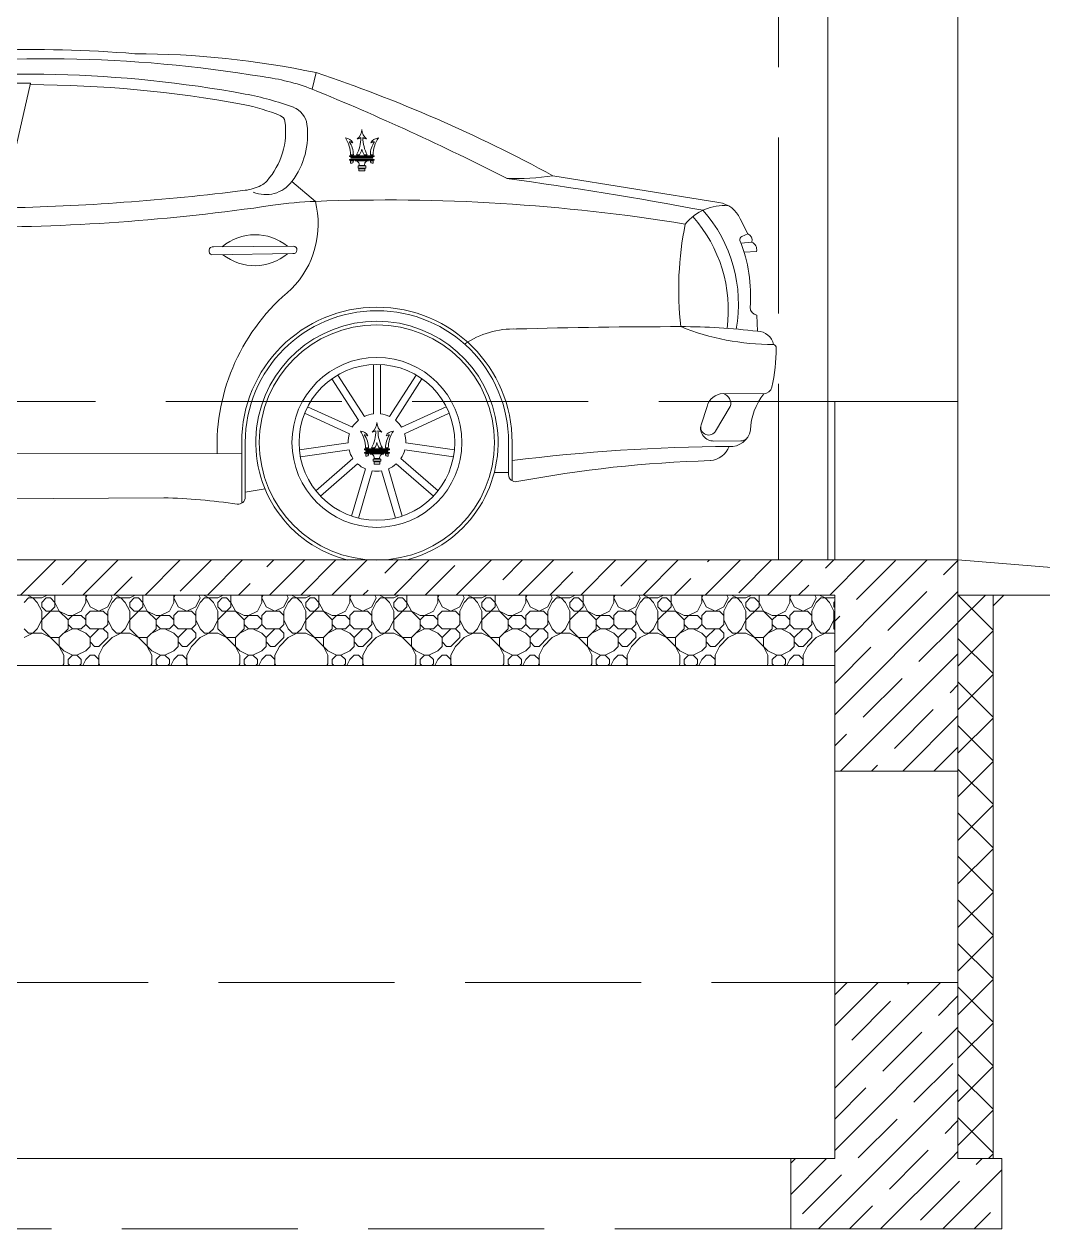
# Model space of a CAD drawing. Header units: millimetres. Extents: x 53645 to 137188, y 78097 to 135533.
# Drawn here: x 79144 to 82038, y 101230 to 104652 of the extents above; entities that cross this region are included whole.
import ezdxf

# ---------------------------------------------------------------- set-up
doc = ezdxf.new("R2010")
doc.units = ezdxf.units.MM
doc.linetypes.add('GOST2.303 4', pattern=[7, 5, -2, 0])
for name, color, linetype, lineweight in [('car', 7, 'Continuous', 0), ('hatch', 7, 'Continuous', 5), ('Wall2', 5, 'Continuous', 5)]:
    doc.layers.add(name, color=color, linetype=linetype, lineweight=lineweight)
doc.layers.add('wall', color=5, linetype='Continuous')

# ---------------------------------------------------------------- blocks, each defined once
blk = doc.blocks.new('logo')
at = {"layer": 'car'}
for p, q in [((-0.642, -0.423), (-0.859, -0.423)), ((-0.507, -0.871), (0, -0.871)), ((-0.507, -0.881), (-0.507, -0.871)), ((-0.181, -0.423), (-0.411, -0.423)), ((0.507, -0.871), (0, -0.871)), ((0.181, -0.423), (0.411, -0.423)), ((0.507, -0.881), (0.507, -0.871)), ((0.642, -0.423), (0.859, -0.423)), ((-0.214, -1.227), (0, -1.227)), ((0.214, -1.227), (0, -1.227))]:
    blk.add_line(p, q, dxfattribs=at)
for points in [[(0, -0.489), (-0.942, -0.489), (-0.942, -0.551), (0, -0.551)], [(0, -0.766), (-0.942, -0.766), (-0.942, -0.828), (0, -0.828)], [(-0.851, -1.044), (-0.851, -0.871), (-0.638, -0.871)], [(0, -0.618), (-0.837, -0.618), (-0.837, -0.68), (0, -0.68)], [(0, -0.489), (0.942, -0.489), (0.942, -0.551), (0, -0.551)], [(0, -0.618), (0.837, -0.618), (0.837, -0.68), (0, -0.68)], [(0, -0.766), (0.942, -0.766), (0.942, -0.828), (0, -0.828)], [(0.851, -1.044), (0.851, -0.871), (0.638, -0.871)], [(0, -1.264), (-0.293, -1.264), (-0.293, -1.421), (0, -1.421)], [(0, -1.472), (-0.221, -1.472), (-0.221, -1.638), (0, -1.638)], [(0, -1.264), (0.293, -1.264), (0.293, -1.421), (0, -1.421)], [(0, -1.472), (0.221, -1.472), (0.221, -1.638), (0, -1.638)]]:
    blk.add_lwpolyline(points, dxfattribs=at)
for centre, radius, start, end in [((-0.993, 1.549), 0.995, 309.44938, 357.09734), ((0.993, 1.549), 0.995, 182.90266, 230.55062), ((-3.177, -0.428), 2.318, 0.11899, 33.77048), ((-1.277, 0.211), 0.65, 25.16975, 87.63485), ((-2.437, -0.436), 1.795, 0.40065, 34.3845), ((-0.961, 0.124), 0.454, 53.17258, 89.38616), ((-2.818, 0.883), 2.739, 331.53138, 0), ((-0.529, 1.689), 0.923, 280.4418, 299.12727), ((2.818, 0.883), 2.739, 180, 208.46862), ((0.529, 1.689), 0.923, 240.87273, 259.5582), ((2.437, -0.436), 1.795, 145.6155, 179.59935), ((1.277, 0.211), 0.65, 92.36515, 154.83025), ((0.961, 0.124), 0.454, 90.61384, 126.82742), ((3.177, -0.428), 2.318, 146.22952, 179.88101), ((-0.801, -0.887), 0.164, 252.19662, 5.87627), ((-0.486, -1.16), 0.28, 346.07407, 94.26121), ((-1.086, 0.215), 1.107, 324.79796, 348.80014), ((1.086, 0.215), 1.107, 191.19986, 215.20204), ((0.486, -1.16), 0.28, 85.73879, 193.92593), ((0.801, -0.887), 0.164, 174.12373, 287.80338)]:
    blk.add_arc(centre, radius, start, end, dxfattribs=at)
blk = doc.blocks.new('maserati')
at = {"layer": 'car'}
for p, q in [((-2.8912, 1.3842), (-2.88, 1.3373)), ((-2.0804, 1.354), (-1.998, 0.9919)), ((-2.0333, 1.354), (-2.0804, 1.354)), ((-3.5636, 1.0912), (-4.0353, 1.0154)), ((-2.8893, 1.0186), (-2.8225, 1.0751)), ((-4.0961, 0.9693), (-4.1173, 0.9268)), ((-4.1173, 0.9268), (-4.1006, 0.9192)), ((-4.0979, 0.9003), (-4.1291, 0.9024)), ((-2.827, 0.8915), (-2.6, 0.8894)), ((-4.1069, 0.8741), (-4.1423, 0.8765)), ((-2.8256, 0.8702), (-2.5955, 0.8667)), ((-4.1434, 0.6957), (-4.1448, 0.6495)), ((-3.074, 0.4154), (-3.074, 0.5551)), ((-3.054, 0.4154), (-3.054, 0.5551)), ((-3.1164, 0.3971), (-3.1919, 0.5146)), ((-3.0996, 0.4079), (-3.1751, 0.5254)), ((-3.0284, 0.4079), (-2.9529, 0.5254)), ((-3.0116, 0.3971), (-2.9361, 0.5146)), ((-4.1628, 0.4721), (-4.047, 0.4726)), ((-4.0675, 0.4357), (-4.0255, 0.3657)), ((-4.0016, 0.4357), (-3.9847, 0.3842)), ((-3.1421, 0.3587), (-3.2693, 0.4168)), ((-3.1338, 0.3769), (-3.2609, 0.435)), ((-2.9942, 0.3769), (-2.8671, 0.435)), ((-2.9859, 0.3587), (-2.8587, 0.4168)), ((-4.0212, 0.3379), (-4.0972, 0.3382)), ((-3.448, 0.334), (-3.448, 0.2249)), ((-3.4381, 0.334), (-3.4381, 0.2422)), ((-3.1459, 0.3324), (-3.2842, 0.3125)), ((-3.1431, 0.3126), (-3.2814, 0.2927)), ((-2.9849, 0.3126), (-2.8466, 0.2927)), ((-2.9821, 0.3324), (-2.8438, 0.3125)), ((-2.69, 0.334), (-2.69, 0.1785)), ((-2.6799, 0.334), (-2.6799, 0.1612)), ((-3.132, 0.2883), (-3.2376, 0.1968)), ((-2.996, 0.2883), (-2.8904, 0.1968)), ((-2.6799, 0.3022), (-0.5544, 0.2991)), ((-3.3973, 0.2488), (-3.4381, 0.2488)), ((-3.1189, 0.2732), (-3.2245, 0.1817)), ((-3.0965, 0.2588), (-3.1359, 0.1247)), ((-3.0773, 0.2532), (-3.1167, 0.1191)), ((-3.0507, 0.2532), (-3.0113, 0.1191)), ((-3.0315, 0.2588), (-2.9921, 0.1247)), ((-3.0091, 0.2732), (-2.9035, 0.1817)), ((-2.7462, 0.2021), (-2.69, 0.1929)), ((-2.4584, 0.1767), (-0.5628, 0.1656))]:
    blk.add_line(p, q, dxfattribs=at)
for radius in [0.3341, 0.2413, 0.2213]:
    blk.add_circle((-3.064, 0.334), radius, dxfattribs=at)
for centre, radius, start, end in [((-2.376, -1.056), 2.494, 90, 101.923), ((-2.0884, -2.0876), 3.5374, 81.3852, 94.6631), ((-2.1233, -2.3375), 3.7611, 82.1774, 99.426), ((-1.5859, -2.5295), 4.1257, 108.4444, 118.6428), ((-2.6589, 0.7577), 0.6204, 97.4464, 110.8841), ((-2.0698, -2.0458), 3.4259, 82.3218, 100.4277), ((-0.1025, -5.4515), 7.3351, 112.25144, 117.00797), ((-2.0698, -2.0458), 3.3959, 90.163, 100.4277), ((-2.5413, 0.5184), 0.8187, 100.4592, 110.406), ((-2.8058, 1.2294), 0.06, 110.406, 172.6416), ((-2.5687, 0.7213), 0.5842, 101.4285, 112.3265), ((-2.6448, 1.2086), 0.2223, 172.6416, 216.9295), ((-2.5933, 1.2171), 0.2115, 172.1493, 221.393), ((-2.783, 1.2432), 0.02, 112.3265, 172.1493), ((-1.8294, -10.5619), 11.7555, 97.84213, 100.59092), ((-3.46, 1.7418), 0.6587, 260.9578, 272.3164), ((-2.7481, 1.1304), 0.0927, 216.6544, 292.6731), ((-2.707, 1.1169), 0.06, 221.393, 242.4502), ((-2.6757, 1.1768), 0.1275, 242.4502, 263.6661), ((-1.8721, 7.5311), 6.5324, 262.80913, 268.87968), ((-4.0239, 0.9372), 0.079, 98.258, 156.0413), ((-3.6889, 0.7271), 0.402, 138.5313, 190.21), ((-4.0507, 0.8636), 0.1432, 39.214, 94.6672), ((-3.0933, -4.2444), 5.267, 87.7798, 99.2477), ((-2.6336, 0.9545), 0.2635, 165.9222, 224.4792), ((-2.9299, -0.0872), 1.1065, 81.6278, 87.894), ((-1.9223, 6.7337), 5.7884, 261.59056, 270.31661), ((-3.6633, 0.7101), 0.3988, 138.321, 187.5224), ((-4.1093, 0.9079), 0.0206, 113.1107, 195.3931), ((-4.8529, 0.7684), 0.9318, 353.4917, 11.4937), ((-4.1194, 0.8812), 0.0234, 114.4871, 191.4243), ((-3.7039, 0.7507), 0.4215, 158.164, 184.5044), ((-4.104, 0.9105), 0.00935, 341.5044, 68.586), ((-2.8262, 0.8809), 0.0107, 93.8756, 273.6337), ((-2.7184, 0.7792), 0.1447, 49.7371, 129.2059), ((-2.7167, 0.9804), 0.1447, 229.7371, 308.5255), ((-2.5985, 0.8779), 0.0116, 284.76, 97.8771), ((-3.1844, 0.3243), 0.5745, 357.7805, 50.8459), ((-4.1456, 0.7171), 0.0215, 275.9144, 1.4821), ((-3.064, 0.334), 0.3841, 0, 180), ((-3.064, 0.334), 0.374, 0, 180), ((-4.1903, 1.3201), 0.7081, 270, 291.8264), ((-3.9271, -1.1234), 1.7862, 90, 97.0016), ((-3.9271, -15.6836), 16.3464, 88.36437, 90), ((-3.4526, 0.41), 0.2462, 55.5112, 91.8276), ((-3.064, 0.334), 0.3441, 283.8479, 256.1521), ((-4.1448, 0.6031), 0.0464, 90, 168.8654), ((-4.1888, 0.603), 0.00915, 99.4535, 183.4448), ((-3.6971, 0.6025), 0.5009, 180, 192.8861), ((-4.1625, 0.4955), 0.0234, 191.7098, 269.1582), ((-4.3067, 0.3606), 0.1821, 2.607, 37.7785), ((-4.0405, 0.4448), 0.0285, 103.1466, 198.7532), ((-4.0485, 0.4244), 0.0482, 13.5031, 88.2907), ((-3.064, 0.334), 0.082, 97.0086, 115.7187), ((-3.064, 0.334), 0.082, 64.2813, 82.9914), ((-4.0061, 0.3773), 0.0225, 203.9128, 17.6553), ((-4.0196, 0.3742), 0.0363, 267.4778, 15.9504), ((-3.064, 0.334), 0.082, 129.7358, 148.446), ((-3.064, 0.334), 0.082, 31.554, 50.2642), ((-4.069, 0.3789), 0.0567, 190.1986, 274.3951), ((-4.0963, 0.3658), 0.0276, 228.8688, 268.1422), ((-3.064, 0.334), 0.082, 162.4631, 181.1733), ((-3.064, 0.334), 0.082, 358.8267, 17.5369), ((-4.0941, -4.9261), 5.2485, 82.9296, 89.6784), ((-4.0043, 0.3472), 0.0653, 202.3936, 264.1093), ((-3.064, 0.334), 0.082, 195.1904, 213.9005), ((-3.064, 0.334), 0.082, 326.0995, 344.8096), ((-4.1158, -3.2387), 3.5225, 79.3, 88.2948), ((-3.458, 0.2422), 0.02, 259.3, 360), ((-3.064, 0.334), 0.082, 227.9177, 246.6278), ((-3.064, 0.334), 0.082, 260.6449, 279.3551), ((-3.064, 0.334), 0.082, 293.3722, 312.0823), ((-2.67, 0.1785), 0.02, 180, 278.3154), ((-2.4111, -1.5923), 1.7696, 91.5299, 98.3154)]:
    blk.add_arc(centre, radius, start, end, dxfattribs=at)
at = {"layer": 'car', "xscale": 0.03749999999999964, "yscale": 0.03749999999999964, "zscale": 0.03749999999999964}
for p in [(-3.0213, 1.1665), (-3.064, 0.334)]:
    blk.add_blockref('logo', p, dxfattribs=at)

msp = doc.modelspace()

# ---------------------------------------------------------------- linework, layer by layer
at = {"layer": 'hatch', "color": 251, "ltscale": 100}
for points in [[(79134.7, 103029.9), (79234.7, 103129.9)], [(79252.7, 103059.6), (79323, 103129.9)], [(79311.4, 103029.9), (79411.4, 103129.9)], [(79488.2, 103029.9), (79588.2, 103129.9)], [(79499.3, 103129.4), (79499.8, 103129.9)], [(79587.6, 103041), (79676.6, 103129.9)], [(79665, 103029.9), (79765, 103129.9)], [(79834.2, 103110.8), (79853.4, 103129.9)], [(79841.8, 103029.9), (79941.8, 103129.9)], [(79930.1, 103029.9), (80030.1, 103129.9)], [(80018.5, 103029.9), (80118.5, 103129.9)], [(80169.2, 103092.3), (80206.9, 103129.9)], [(80195.3, 103029.9), (80295.3, 103129.9)], [(80283.7, 103029.9), (80368.1, 103114.4)], [(80372.1, 103029.9), (80472.1, 103129.9)], [(80504.2, 103073.7), (80560.5, 103129.9)], [(80548.9, 103029.9), (80648.9, 103129.9)], [(80725.6, 103029.9), (80825.6, 103129.9)], [(80839.2, 103055.1), (80914, 103129.9)], [(80902.4, 103029.9), (81002.4, 103129.9)], [(81079.2, 103029.9), (81179.2, 103129.9)], [(81085.8, 103125), (81090.8, 103129.9)], [(81174.2, 103036.6), (81267.6, 103129.9)], [(81256, 103029.9), (81356, 103129.9)], [(81420.8, 103106.4), (81444.4, 103129.9)], [(81432.7, 103029.9), (81532.7, 103129.9)], [(81521.1, 103029.9), (81619.7, 103128.5)], [(81609.5, 103029.9), (81709.5, 103129.9)], [(81755.8, 103087.8), (81796.9, 103128.9)], [(79399.8, 103029.9), (79451.5, 103081.7)], [(80637.3, 103029.9), (80703.1, 103095.8)], [(80990.8, 103029.9), (81038.1, 103077.2)], [(79753.4, 103029.9), (79786.5, 103063.1)], [(80106.9, 103029.9), (80121.5, 103044.5)], [(81344.4, 103029.9), (81373.1, 103058.7)], [(81697.9, 103029.9), (81708.1, 103040.1)], [(81786.3, 103029.9), (81796.9, 103040.5)], [(81446.9, 103029.9), (75496.9, 103029.9)], [(79144.5, 103009.6), (79157, 103022.1)], [(79169.5, 103022.1), (79153.8, 103029.9)], [(79157, 103022.1), (79194.5, 103022.1)], [(79182, 103009.6), (79169.5, 103022.1)], [(79194.5, 102984.6), (79182, 103009.6)], [(79194.5, 103022.1), (79210.1, 103029.9)], [(79194.5, 103009.6), (79207, 103022.1)], [(79194.5, 102997.1), (79194.5, 103009.6)], [(79207, 103022.1), (79219.5, 103022.1)], [(79232, 103009.6), (79219.5, 103022.1)], [(79232, 102997.1), (79232, 103029.9)], [(79244.5, 102984.6), (79232, 103009.6)], [(79307, 102984.6), (79319.5, 103009.6)], [(79319.5, 103009.6), (79319.5, 103029.9)], [(79319.5, 103022.1), (79323.4, 103029.9)], [(79332, 102997.1), (79319.5, 103022.1)], [(79382, 102997.1), (79394.5, 103022.1)], [(79382, 102984.6), (79394.5, 103009.6)], [(79394.5, 103022.1), (79390.6, 103029.9)], [(79394.5, 103009.6), (79407, 103022.1)], [(79419.5, 103022.1), (79403.8, 103029.9)], [(79407, 103022.1), (79444.5, 103022.1)], [(79432, 103009.6), (79419.5, 103022.1)], [(79444.5, 102984.6), (79432, 103009.6)], [(79444.5, 103022.1), (79460.1, 103029.9)], [(79444.5, 103009.6), (79457, 103022.1)], [(79444.5, 102997.1), (79444.5, 103009.6)], [(79457, 103022.1), (79469.5, 103022.1)], [(79482, 103009.6), (79469.5, 103022.1)], [(79482, 102997.1), (79482, 103029.9)], [(79494.5, 102984.6), (79482, 103009.6)], [(79557, 102984.6), (79569.5, 103009.6)], [(79569.5, 103009.6), (79569.5, 103029.9)], [(79569.5, 103022.1), (79573.4, 103029.9)], [(79582, 102997.1), (79569.5, 103022.1)], [(79632, 102997.1), (79644.5, 103022.1)], [(79632, 102984.6), (79644.5, 103009.6)], [(79644.5, 103022.1), (79640.6, 103029.9)], [(79644.5, 103009.6), (79657, 103022.1)], [(79669.5, 103022.1), (79653.8, 103029.9)], [(79657, 103022.1), (79694.5, 103022.1)], [(79682, 103009.6), (79669.5, 103022.1)], [(79694.5, 102984.6), (79682, 103009.6)], [(79694.5, 103022.1), (79710.1, 103029.9)], [(79694.5, 103009.6), (79707, 103022.1)], [(79694.5, 102997.1), (79694.5, 103009.6)], [(79707, 103022.1), (79719.5, 103022.1)], [(79732, 103009.6), (79719.5, 103022.1)], [(79732, 102997.1), (79732, 103029.9)], [(79744.5, 102984.6), (79732, 103009.6)], [(79807, 102984.6), (79819.5, 103009.6)], [(79819.5, 103009.6), (79819.5, 103029.9)], [(79819.5, 103022.1), (79823.4, 103029.9)], [(79832, 102997.1), (79819.5, 103022.1)], [(79882, 102997.1), (79894.5, 103022.1)], [(79882, 102984.6), (79894.5, 103009.6)], [(79894.5, 103022.1), (79890.6, 103029.9)], [(79894.5, 103009.6), (79907, 103022.1)], [(79919.5, 103022.1), (79903.8, 103029.9)], [(79907, 103022.1), (79944.5, 103022.1)], [(79932, 103009.6), (79919.5, 103022.1)], [(79944.5, 102984.6), (79932, 103009.6)], [(79944.5, 103022.1), (79960.1, 103029.9)], [(79944.5, 103009.6), (79957, 103022.1)], [(79944.5, 102997.1), (79944.5, 103009.6)], [(79957, 103022.1), (79969.5, 103022.1)], [(79982, 103009.6), (79969.5, 103022.1)], [(79982, 102997.1), (79982, 103029.9)], [(79994.5, 102984.6), (79982, 103009.6)], [(80057, 102984.6), (80069.5, 103009.6)], [(80069.5, 103009.6), (80069.5, 103029.9)], [(80069.5, 103022.1), (80073.4, 103029.9)], [(80082, 102997.1), (80069.5, 103022.1)], [(80132, 102997.1), (80144.5, 103022.1)], [(80132, 102984.6), (80144.5, 103009.6)], [(80144.5, 103022.1), (80140.6, 103029.9)], [(80144.5, 103009.6), (80157, 103022.1)], [(80169.5, 103022.1), (80153.8, 103029.9)], [(80157, 103022.1), (80194.5, 103022.1)], [(80182, 103009.6), (80169.5, 103022.1)], [(80194.5, 102984.6), (80182, 103009.6)], [(80194.5, 103022.1), (80210.1, 103029.9)], [(80194.5, 103009.6), (80207, 103022.1)], [(80194.5, 102997.1), (80194.5, 103009.6)], [(80207, 103022.1), (80219.5, 103022.1)], [(80232, 103009.6), (80219.5, 103022.1)], [(80232, 102997.1), (80232, 103029.9)], [(80244.5, 102984.6), (80232, 103009.6)], [(80307, 102984.6), (80319.5, 103009.6)], [(80319.5, 103009.6), (80319.5, 103029.9)], [(80319.5, 103022.1), (80323.4, 103029.9)], [(80332, 102997.1), (80319.5, 103022.1)], [(80382, 102997.1), (80394.5, 103022.1)], [(80382, 102984.6), (80394.5, 103009.6)], [(80394.5, 103022.1), (80390.6, 103029.9)], [(80394.5, 103009.6), (80407, 103022.1)], [(80419.5, 103022.1), (80403.8, 103029.9)], [(80407, 103022.1), (80444.5, 103022.1)], [(80432, 103009.6), (80419.5, 103022.1)], [(80444.5, 102984.6), (80432, 103009.6)], [(80444.5, 103022.1), (80460.1, 103029.9)], [(80444.5, 103009.6), (80457, 103022.1)], [(80444.5, 102997.1), (80444.5, 103009.6)], [(80457, 103022.1), (80469.5, 103022.1)], [(80482, 103009.6), (80469.5, 103022.1)], [(80482, 102997.1), (80482, 103029.9)], [(80494.5, 102984.6), (80482, 103009.6)], [(80557, 102984.6), (80569.5, 103009.6)], [(80569.5, 103009.6), (80569.5, 103029.9)], [(80569.5, 103022.1), (80573.4, 103029.9)], [(80582, 102997.1), (80569.5, 103022.1)], [(80632, 102997.1), (80644.5, 103022.1)], [(80632, 102984.6), (80644.5, 103009.6)], [(80644.5, 103022.1), (80640.6, 103029.9)], [(80644.5, 103009.6), (80657, 103022.1)], [(80669.5, 103022.1), (80653.8, 103029.9)], [(80657, 103022.1), (80694.5, 103022.1)], [(80682, 103009.6), (80669.5, 103022.1)], [(80694.5, 102984.6), (80682, 103009.6)], [(80694.5, 103022.1), (80710.1, 103029.9)], [(80694.5, 103009.6), (80707, 103022.1)], [(80694.5, 102997.1), (80694.5, 103009.6)], [(80707, 103022.1), (80719.5, 103022.1)], [(80732, 103009.6), (80719.5, 103022.1)], [(80732, 102997.1), (80732, 103029.9)], [(80744.5, 102984.6), (80732, 103009.6)], [(80807, 102984.6), (80819.5, 103009.6)], [(80819.5, 103009.6), (80819.5, 103029.9)], [(80819.5, 103022.1), (80823.4, 103029.9)], [(80832, 102997.1), (80819.5, 103022.1)], [(80882, 102997.1), (80894.5, 103022.1)], [(80882, 102984.6), (80894.5, 103009.6)], [(80894.5, 103022.1), (80890.6, 103029.9)], [(80894.5, 103009.6), (80907, 103022.1)], [(80919.5, 103022.1), (80903.8, 103029.9)], [(80907, 103022.1), (80944.5, 103022.1)], [(80932, 103009.6), (80919.5, 103022.1)], [(80944.5, 102984.6), (80932, 103009.6)], [(80944.5, 103022.1), (80960.1, 103029.9)], [(80944.5, 103009.6), (80957, 103022.1)], [(80944.5, 102997.1), (80944.5, 103009.6)], [(80957, 103022.1), (80969.5, 103022.1)], [(80982, 103009.6), (80969.5, 103022.1)], [(80982, 102997.1), (80982, 103029.9)], [(80994.5, 102984.6), (80982, 103009.6)], [(81057, 102984.6), (81069.5, 103009.6)], [(81069.5, 103009.6), (81069.5, 103029.9)], [(81069.5, 103022.1), (81073.4, 103029.9)], [(81082, 102997.1), (81069.5, 103022.1)], [(81132, 102997.1), (81144.5, 103022.1)], [(81132, 102984.6), (81144.5, 103009.6)], [(81144.5, 103022.1), (81140.6, 103029.9)], [(81144.5, 103009.6), (81157, 103022.1)], [(81169.5, 103022.1), (81153.8, 103029.9)], [(81157, 103022.1), (81194.5, 103022.1)], [(81182, 103009.6), (81169.5, 103022.1)], [(81194.5, 102984.6), (81182, 103009.6)], [(81194.5, 103022.1), (81210.1, 103029.9)], [(81194.5, 103009.6), (81207, 103022.1)], [(81194.5, 102997.1), (81194.5, 103009.6)], [(81207, 103022.1), (81219.5, 103022.1)], [(81232, 103009.6), (81219.5, 103022.1)], [(81232, 102997.1), (81232, 103029.9)], [(81244.5, 102984.6), (81232, 103009.6)], [(81307, 102984.6), (81319.5, 103009.6)], [(81319.5, 103009.6), (81319.5, 103029.9)], [(81319.5, 103022.1), (81323.4, 103029.9)], [(81332, 102997.1), (81319.5, 103022.1)], [(81382, 102997.1), (81394.5, 103022.1)], [(81382, 102984.6), (81394.5, 103009.6)], [(81394.5, 103022.1), (81390.6, 103029.9)], [(81394.5, 103009.6), (81407, 103022.1)], [(81419.5, 103022.1), (81403.8, 103029.9)], [(81407, 103022.1), (81444.5, 103022.1)], [(81432, 103009.6), (81419.5, 103022.1)], [(81444.5, 102984.6), (81432, 103009.6)], [(81444.5, 103022.1), (81446.9, 103023.3)], [(81444.5, 103009.6), (81446.9, 103012)], [(81444.5, 102997.1), (81444.5, 103009.6)], [(81446.9, 102867.3), (81609.5, 103029.9)], [(81446.9, 102690.5), (81786.3, 103029.9)], [(81446.9, 102829.9), (81446.9, 103029.9)], [(81509.2, 103018), (81521.1, 103029.9)], [(81597.6, 102929.6), (81697.9, 103029.9)], [(81796.9, 102952.1), (81874.7, 103029.9)], [(81796.9, 102529.9), (81796.9, 103029.9)], [(81796.9, 103029.9), (81796.9, 102529.9)], [(81896.9, 102930.9), (81797.8, 103029.9)], [(79194.5, 102959.6), (79232, 102997.1)], [(79207, 102984.6), (79194.5, 102997.1)], [(79194.5, 102934.6), (79194.5, 102984.6)], [(79207, 102984.6), (79244.5, 102984.6)], [(79269.5, 102959.6), (79244.5, 102984.6)], [(79269.5, 102972.1), (79244.5, 102984.6)], [(79269.5, 102972.1), (79307, 102972.1)], [(79269.5, 102959.6), (79282, 102972.1)], [(79282, 102972.1), (79307, 102984.6)], [(79319.5, 102959.6), (79307, 102972.1)], [(79319.5, 102972.1), (79332, 102984.6)], [(79319.5, 102947.1), (79319.5, 102972.1)], [(79357, 102984.6), (79332, 102997.1)], [(79332, 102984.6), (79369.5, 102984.6)], [(79357, 102984.6), (79382, 102997.1)], [(79382, 102972.1), (79369.5, 102984.6)], [(79382, 102947.1), (79382, 102984.6)], [(79444.5, 102959.6), (79482, 102997.1)], [(79457, 102984.6), (79444.5, 102997.1)], [(79444.5, 102934.6), (79444.5, 102984.6)], [(79457, 102984.6), (79494.5, 102984.6)], [(79519.5, 102959.6), (79494.5, 102984.6)], [(79519.5, 102972.1), (79494.5, 102984.6)], [(79519.5, 102972.1), (79557, 102972.1)], [(79519.5, 102959.6), (79532, 102972.1)], [(79532, 102972.1), (79557, 102984.6)], [(79569.5, 102959.6), (79557, 102972.1)], [(79569.5, 102972.1), (79582, 102984.6)], [(79569.5, 102947.1), (79569.5, 102972.1)], [(79607, 102984.6), (79582, 102997.1)], [(79582, 102984.6), (79619.5, 102984.6)], [(79607, 102984.6), (79632, 102997.1)], [(79632, 102972.1), (79619.5, 102984.6)], [(79632, 102947.1), (79632, 102984.6)], [(79694.5, 102959.6), (79732, 102997.1)], [(79707, 102984.6), (79694.5, 102997.1)], [(79694.5, 102934.6), (79694.5, 102984.6)], [(79707, 102984.6), (79744.5, 102984.6)], [(79769.5, 102959.6), (79744.5, 102984.6)], [(79769.5, 102972.1), (79744.5, 102984.6)], [(79769.5, 102972.1), (79807, 102972.1)], [(79769.5, 102959.6), (79782, 102972.1)], [(79782, 102972.1), (79807, 102984.6)], [(79819.5, 102959.6), (79807, 102972.1)], [(79819.5, 102972.1), (79832, 102984.6)], [(79819.5, 102947.1), (79819.5, 102972.1)], [(79857, 102984.6), (79832, 102997.1)], [(79832, 102984.6), (79869.5, 102984.6)], [(79857, 102984.6), (79882, 102997.1)], [(79882, 102972.1), (79869.5, 102984.6)], [(79882, 102947.1), (79882, 102984.6)], [(79944.5, 102959.6), (79982, 102997.1)], [(79957, 102984.6), (79944.5, 102997.1)], [(79944.5, 102934.6), (79944.5, 102984.6)], [(79957, 102984.6), (79994.5, 102984.6)], [(80019.5, 102959.6), (79994.5, 102984.6)], [(80019.5, 102972.1), (79994.5, 102984.6)], [(80019.5, 102972.1), (80057, 102972.1)], [(80019.5, 102959.6), (80032, 102972.1)], [(80032, 102972.1), (80057, 102984.6)], [(80069.5, 102959.6), (80057, 102972.1)], [(80069.5, 102972.1), (80082, 102984.6)], [(80069.5, 102947.1), (80069.5, 102972.1)], [(80107, 102984.6), (80082, 102997.1)], [(80082, 102984.6), (80119.5, 102984.6)], [(80107, 102984.6), (80132, 102997.1)], [(80132, 102972.1), (80119.5, 102984.6)], [(80132, 102947.1), (80132, 102984.6)], [(80194.5, 102959.6), (80232, 102997.1)], [(80207, 102984.6), (80194.5, 102997.1)], [(80194.5, 102934.6), (80194.5, 102984.6)], [(80207, 102984.6), (80244.5, 102984.6)], [(80269.5, 102959.6), (80244.5, 102984.6)], [(80269.5, 102972.1), (80244.5, 102984.6)], [(80269.5, 102972.1), (80307, 102972.1)], [(80269.5, 102959.6), (80282, 102972.1)], [(80282, 102972.1), (80307, 102984.6)], [(80319.5, 102959.6), (80307, 102972.1)], [(80319.5, 102972.1), (80332, 102984.6)], [(80319.5, 102947.1), (80319.5, 102972.1)], [(80357, 102984.6), (80332, 102997.1)], [(80332, 102984.6), (80369.5, 102984.6)], [(80357, 102984.6), (80382, 102997.1)], [(80382, 102972.1), (80369.5, 102984.6)], [(80382, 102947.1), (80382, 102984.6)], [(80444.5, 102959.6), (80482, 102997.1)], [(80457, 102984.6), (80444.5, 102997.1)], [(80444.5, 102934.6), (80444.5, 102984.6)], [(80457, 102984.6), (80494.5, 102984.6)], [(80519.5, 102959.6), (80494.5, 102984.6)], [(80519.5, 102972.1), (80494.5, 102984.6)], [(80519.5, 102972.1), (80557, 102972.1)], [(80519.5, 102959.6), (80532, 102972.1)], [(80532, 102972.1), (80557, 102984.6)], [(80569.5, 102959.6), (80557, 102972.1)], [(80569.5, 102972.1), (80582, 102984.6)], [(80569.5, 102947.1), (80569.5, 102972.1)], [(80607, 102984.6), (80582, 102997.1)], [(80582, 102984.6), (80619.5, 102984.6)], [(80607, 102984.6), (80632, 102997.1)], [(80632, 102972.1), (80619.5, 102984.6)], [(80632, 102947.1), (80632, 102984.6)], [(80694.5, 102959.6), (80732, 102997.1)], [(80707, 102984.6), (80694.5, 102997.1)], [(80694.5, 102934.6), (80694.5, 102984.6)], [(80707, 102984.6), (80744.5, 102984.6)], [(80769.5, 102959.6), (80744.5, 102984.6)], [(80769.5, 102972.1), (80744.5, 102984.6)], [(80769.5, 102972.1), (80807, 102972.1)], [(80769.5, 102959.6), (80782, 102972.1)], [(80782, 102972.1), (80807, 102984.6)], [(80819.5, 102959.6), (80807, 102972.1)], [(80819.5, 102972.1), (80832, 102984.6)], [(80819.5, 102947.1), (80819.5, 102972.1)], [(80857, 102984.6), (80832, 102997.1)], [(80832, 102984.6), (80869.5, 102984.6)], [(80857, 102984.6), (80882, 102997.1)], [(80882, 102972.1), (80869.5, 102984.6)], [(80882, 102947.1), (80882, 102984.6)], [(80944.5, 102959.6), (80982, 102997.1)], [(80957, 102984.6), (80944.5, 102997.1)], [(80944.5, 102934.6), (80944.5, 102984.6)], [(80957, 102984.6), (80994.5, 102984.6)], [(81019.5, 102959.6), (80994.5, 102984.6)], [(81019.5, 102972.1), (80994.5, 102984.6)], [(81019.5, 102972.1), (81057, 102972.1)], [(81019.5, 102959.6), (81032, 102972.1)], [(81032, 102972.1), (81057, 102984.6)], [(81069.5, 102959.6), (81057, 102972.1)], [(81069.5, 102972.1), (81082, 102984.6)], [(81069.5, 102947.1), (81069.5, 102972.1)], [(81107, 102984.6), (81082, 102997.1)], [(81082, 102984.6), (81119.5, 102984.6)], [(81107, 102984.6), (81132, 102997.1)], [(81132, 102972.1), (81119.5, 102984.6)], [(81132, 102947.1), (81132, 102984.6)], [(81194.5, 102959.6), (81232, 102997.1)], [(81207, 102984.6), (81194.5, 102997.1)], [(81194.5, 102934.6), (81194.5, 102984.6)], [(81207, 102984.6), (81244.5, 102984.6)], [(81269.5, 102959.6), (81244.5, 102984.6)], [(81269.5, 102972.1), (81244.5, 102984.6)], [(81269.5, 102972.1), (81307, 102972.1)], [(81269.5, 102959.6), (81282, 102972.1)], [(81282, 102972.1), (81307, 102984.6)], [(81319.5, 102959.6), (81307, 102972.1)], [(81319.5, 102972.1), (81332, 102984.6)], [(81319.5, 102947.1), (81319.5, 102972.1)], [(81357, 102984.6), (81332, 102997.1)], [(81332, 102984.6), (81369.5, 102984.6)], [(81357, 102984.6), (81382, 102997.1)], [(81382, 102972.1), (81369.5, 102984.6)], [(81382, 102947.1), (81382, 102984.6)], [(81446.9, 102994.7), (81444.5, 102997.1)], [(81444.5, 102934.6), (81444.5, 102984.6)], [(81446.9, 102955.7), (81461.5, 102970.3)], [(79182, 102934.6), (79194.5, 102959.6)], [(79269.5, 102934.6), (79269.5, 102959.6)], [(79282, 102934.6), (79269.5, 102947.1)], [(79307, 102934.6), (79319.5, 102947.1)], [(79332, 102934.6), (79319.5, 102947.1)], [(79369.5, 102934.6), (79382, 102947.1)], [(79394.5, 102934.6), (79382, 102959.6)], [(79432, 102934.6), (79444.5, 102959.6)], [(79519.5, 102934.6), (79519.5, 102959.6)], [(79532, 102934.6), (79519.5, 102947.1)], [(79557, 102934.6), (79569.5, 102947.1)], [(79582, 102934.6), (79569.5, 102947.1)], [(79619.5, 102934.6), (79632, 102947.1)], [(79644.5, 102934.6), (79632, 102959.6)], [(79682, 102934.6), (79694.5, 102959.6)], [(79769.5, 102934.6), (79769.5, 102959.6)], [(79782, 102934.6), (79769.5, 102947.1)], [(79807, 102934.6), (79819.5, 102947.1)], [(79832, 102934.6), (79819.5, 102947.1)], [(79869.5, 102934.6), (79882, 102947.1)], [(79894.5, 102934.6), (79882, 102959.6)], [(79932, 102934.6), (79944.5, 102959.6)], [(80019.5, 102934.6), (80019.5, 102959.6)], [(80032, 102934.6), (80019.5, 102947.1)], [(80057, 102934.6), (80069.5, 102947.1)], [(80082, 102934.6), (80069.5, 102947.1)], [(80119.5, 102934.6), (80132, 102947.1)], [(80144.5, 102934.6), (80132, 102959.6)], [(80182, 102934.6), (80194.5, 102959.6)], [(80269.5, 102934.6), (80269.5, 102959.6)], [(80282, 102934.6), (80269.5, 102947.1)], [(80307, 102934.6), (80319.5, 102947.1)], [(80332, 102934.6), (80319.5, 102947.1)], [(80369.5, 102934.6), (80382, 102947.1)], [(80394.5, 102934.6), (80382, 102959.6)], [(80432, 102934.6), (80444.5, 102959.6)], [(80519.5, 102934.6), (80519.5, 102959.6)], [(80532, 102934.6), (80519.5, 102947.1)], [(80557, 102934.6), (80569.5, 102947.1)], [(80582, 102934.6), (80569.5, 102947.1)], [(80619.5, 102934.6), (80632, 102947.1)], [(80644.5, 102934.6), (80632, 102959.6)], [(80682, 102934.6), (80694.5, 102959.6)], [(80769.5, 102934.6), (80769.5, 102959.6)], [(80782, 102934.6), (80769.5, 102947.1)], [(80807, 102934.6), (80819.5, 102947.1)], [(80832, 102934.6), (80819.5, 102947.1)], [(80869.5, 102934.6), (80882, 102947.1)], [(80894.5, 102934.6), (80882, 102959.6)], [(80932, 102934.6), (80944.5, 102959.6)], [(81019.5, 102934.6), (81019.5, 102959.6)], [(81032, 102934.6), (81019.5, 102947.1)], [(81057, 102934.6), (81069.5, 102947.1)], [(81082, 102934.6), (81069.5, 102947.1)], [(81119.5, 102934.6), (81132, 102947.1)], [(81144.5, 102934.6), (81132, 102959.6)], [(81182, 102934.6), (81194.5, 102959.6)], [(81269.5, 102934.6), (81269.5, 102959.6)], [(81282, 102934.6), (81269.5, 102947.1)], [(81307, 102934.6), (81319.5, 102947.1)], [(81332, 102934.6), (81319.5, 102947.1)], [(81369.5, 102934.6), (81382, 102947.1)], [(81394.5, 102934.6), (81382, 102959.6)], [(81432, 102934.6), (81444.5, 102959.6)], [(81444.5, 102959.6), (81446.9, 102962)], [(81686, 102841.2), (81796.5, 102951.7)], [(79157, 102922.1), (79144.5, 102934.6)], [(79144.5, 102909.6), (79169.5, 102922.1)], [(79157, 102922.1), (79194.5, 102922.1)], [(79169.5, 102922.1), (79182, 102934.6)], [(79257, 102872.1), (79194.5, 102934.6)], [(79219.5, 102909.6), (79194.5, 102922.1)], [(79219.5, 102909.6), (79244.5, 102909.6)], [(79244.5, 102909.6), (79269.5, 102934.6)], [(79244.5, 102884.6), (79244.5, 102909.6)], [(79257, 102922.1), (79282, 102934.6)], [(79282, 102934.6), (79307, 102934.6)], [(79319.5, 102922.1), (79294.5, 102934.6)], [(79332, 102909.6), (79319.5, 102922.1)], [(79332, 102934.6), (79369.5, 102934.6)], [(79332, 102909.6), (79357, 102934.6)], [(79332, 102884.6), (79332, 102909.6)], [(79357, 102884.6), (79382, 102909.6)], [(79382, 102922.1), (79369.5, 102934.6)], [(79369.5, 102884.6), (79394.5, 102909.6)], [(79382, 102909.6), (79382, 102922.1)], [(79407, 102922.1), (79394.5, 102934.6)], [(79394.5, 102909.6), (79419.5, 102922.1)], [(79407, 102922.1), (79444.5, 102922.1)], [(79419.5, 102922.1), (79432, 102934.6)], [(79507, 102872.1), (79444.5, 102934.6)], [(79469.5, 102909.6), (79444.5, 102922.1)], [(79469.5, 102909.6), (79494.5, 102909.6)], [(79494.5, 102909.6), (79519.5, 102934.6)], [(79494.5, 102884.6), (79494.5, 102909.6)], [(79507, 102922.1), (79532, 102934.6)], [(79532, 102934.6), (79557, 102934.6)], [(79569.5, 102922.1), (79544.5, 102934.6)], [(79582, 102909.6), (79569.5, 102922.1)], [(79582, 102934.6), (79619.5, 102934.6)], [(79582, 102909.6), (79607, 102934.6)], [(79582, 102884.6), (79582, 102909.6)], [(79607, 102884.6), (79632, 102909.6)], [(79632, 102922.1), (79619.5, 102934.6)], [(79619.5, 102884.6), (79644.5, 102909.6)], [(79632, 102909.6), (79632, 102922.1)], [(79657, 102922.1), (79644.5, 102934.6)], [(79644.5, 102909.6), (79669.5, 102922.1)], [(79657, 102922.1), (79694.5, 102922.1)], [(79669.5, 102922.1), (79682, 102934.6)], [(79757, 102872.1), (79694.5, 102934.6)], [(79719.5, 102909.6), (79694.5, 102922.1)], [(79719.5, 102909.6), (79744.5, 102909.6)], [(79744.5, 102909.6), (79769.5, 102934.6)], [(79744.5, 102884.6), (79744.5, 102909.6)], [(79757, 102922.1), (79782, 102934.6)], [(79782, 102934.6), (79807, 102934.6)], [(79819.5, 102922.1), (79794.5, 102934.6)], [(79832, 102909.6), (79819.5, 102922.1)], [(79832, 102934.6), (79869.5, 102934.6)], [(79832, 102909.6), (79857, 102934.6)], [(79832, 102884.6), (79832, 102909.6)], [(79857, 102884.6), (79882, 102909.6)], [(79882, 102922.1), (79869.5, 102934.6)], [(79869.5, 102884.6), (79894.5, 102909.6)], [(79882, 102909.6), (79882, 102922.1)], [(79907, 102922.1), (79894.5, 102934.6)], [(79894.5, 102909.6), (79919.5, 102922.1)], [(79907, 102922.1), (79944.5, 102922.1)], [(79919.5, 102922.1), (79932, 102934.6)], [(80007, 102872.1), (79944.5, 102934.6)], [(79969.5, 102909.6), (79944.5, 102922.1)], [(79969.5, 102909.6), (79994.5, 102909.6)], [(79994.5, 102909.6), (80019.5, 102934.6)], [(79994.5, 102884.6), (79994.5, 102909.6)], [(80007, 102922.1), (80032, 102934.6)], [(80032, 102934.6), (80057, 102934.6)], [(80069.5, 102922.1), (80044.5, 102934.6)], [(80082, 102909.6), (80069.5, 102922.1)], [(80082, 102934.6), (80119.5, 102934.6)], [(80082, 102909.6), (80107, 102934.6)], [(80082, 102884.6), (80082, 102909.6)], [(80107, 102884.6), (80132, 102909.6)], [(80132, 102922.1), (80119.5, 102934.6)], [(80119.5, 102884.6), (80144.5, 102909.6)], [(80132, 102909.6), (80132, 102922.1)], [(80157, 102922.1), (80144.5, 102934.6)], [(80144.5, 102909.6), (80169.5, 102922.1)], [(80157, 102922.1), (80194.5, 102922.1)], [(80169.5, 102922.1), (80182, 102934.6)], [(80257, 102872.1), (80194.5, 102934.6)], [(80219.5, 102909.6), (80194.5, 102922.1)], [(80219.5, 102909.6), (80244.5, 102909.6)], [(80244.5, 102909.6), (80269.5, 102934.6)], [(80244.5, 102884.6), (80244.5, 102909.6)], [(80257, 102922.1), (80282, 102934.6)], [(80282, 102934.6), (80307, 102934.6)], [(80319.5, 102922.1), (80294.5, 102934.6)], [(80332, 102909.6), (80319.5, 102922.1)], [(80332, 102934.6), (80369.5, 102934.6)], [(80332, 102909.6), (80357, 102934.6)], [(80332, 102884.6), (80332, 102909.6)], [(80357, 102884.6), (80382, 102909.6)], [(80382, 102922.1), (80369.5, 102934.6)], [(80369.5, 102884.6), (80394.5, 102909.6)], [(80382, 102909.6), (80382, 102922.1)], [(80407, 102922.1), (80394.5, 102934.6)], [(80394.5, 102909.6), (80419.5, 102922.1)], [(80407, 102922.1), (80444.5, 102922.1)], [(80419.5, 102922.1), (80432, 102934.6)], [(80507, 102872.1), (80444.5, 102934.6)], [(80469.5, 102909.6), (80444.5, 102922.1)], [(80469.5, 102909.6), (80494.5, 102909.6)], [(80494.5, 102909.6), (80519.5, 102934.6)], [(80494.5, 102884.6), (80494.5, 102909.6)], [(80507, 102922.1), (80532, 102934.6)], [(80532, 102934.6), (80557, 102934.6)], [(80569.5, 102922.1), (80544.5, 102934.6)], [(80582, 102909.6), (80569.5, 102922.1)], [(80582, 102934.6), (80619.5, 102934.6)], [(80582, 102909.6), (80607, 102934.6)], [(80582, 102884.6), (80582, 102909.6)], [(80607, 102884.6), (80632, 102909.6)], [(80632, 102922.1), (80619.5, 102934.6)], [(80619.5, 102884.6), (80644.5, 102909.6)], [(80632, 102909.6), (80632, 102922.1)], [(80657, 102922.1), (80644.5, 102934.6)], [(80644.5, 102909.6), (80669.5, 102922.1)], [(80657, 102922.1), (80694.5, 102922.1)], [(80669.5, 102922.1), (80682, 102934.6)], [(80757, 102872.1), (80694.5, 102934.6)], [(80719.5, 102909.6), (80694.5, 102922.1)], [(80719.5, 102909.6), (80744.5, 102909.6)], [(80744.5, 102909.6), (80769.5, 102934.6)], [(80744.5, 102884.6), (80744.5, 102909.6)], [(80757, 102922.1), (80782, 102934.6)], [(80782, 102934.6), (80807, 102934.6)], [(80819.5, 102922.1), (80794.5, 102934.6)], [(80832, 102909.6), (80819.5, 102922.1)], [(80832, 102934.6), (80869.5, 102934.6)], [(80832, 102909.6), (80857, 102934.6)], [(80832, 102884.6), (80832, 102909.6)], [(80857, 102884.6), (80882, 102909.6)], [(80882, 102922.1), (80869.5, 102934.6)], [(80869.5, 102884.6), (80894.5, 102909.6)], [(80882, 102909.6), (80882, 102922.1)], [(80907, 102922.1), (80894.5, 102934.6)], [(80894.5, 102909.6), (80919.5, 102922.1)], [(80907, 102922.1), (80944.5, 102922.1)], [(80919.5, 102922.1), (80932, 102934.6)], [(81007, 102872.1), (80944.5, 102934.6)], [(80969.5, 102909.6), (80944.5, 102922.1)], [(80969.5, 102909.6), (80994.5, 102909.6)], [(80994.5, 102909.6), (81019.5, 102934.6)], [(80994.5, 102884.6), (80994.5, 102909.6)], [(81007, 102922.1), (81032, 102934.6)], [(81032, 102934.6), (81057, 102934.6)], [(81069.5, 102922.1), (81044.5, 102934.6)], [(81082, 102909.6), (81069.5, 102922.1)], [(81082, 102934.6), (81119.5, 102934.6)], [(81082, 102909.6), (81107, 102934.6)], [(81082, 102884.6), (81082, 102909.6)], [(81107, 102884.6), (81132, 102909.6)], [(81132, 102922.1), (81119.5, 102934.6)], [(81119.5, 102884.6), (81144.5, 102909.6)], [(81132, 102909.6), (81132, 102922.1)], [(81157, 102922.1), (81144.5, 102934.6)], [(81144.5, 102909.6), (81169.5, 102922.1)], [(81157, 102922.1), (81194.5, 102922.1)], [(81169.5, 102922.1), (81182, 102934.6)], [(81257, 102872.1), (81194.5, 102934.6)], [(81219.5, 102909.6), (81194.5, 102922.1)], [(81219.5, 102909.6), (81244.5, 102909.6)], [(81244.5, 102909.6), (81269.5, 102934.6)], [(81244.5, 102884.6), (81244.5, 102909.6)], [(81257, 102922.1), (81282, 102934.6)], [(81282, 102934.6), (81307, 102934.6)], [(81319.5, 102922.1), (81294.5, 102934.6)], [(81332, 102909.6), (81319.5, 102922.1)], [(81332, 102934.6), (81369.5, 102934.6)], [(81332, 102909.6), (81357, 102934.6)], [(81332, 102884.6), (81332, 102909.6)], [(81357, 102884.6), (81382, 102909.6)], [(81382, 102922.1), (81369.5, 102934.6)], [(81369.5, 102884.6), (81394.5, 102909.6)], [(81382, 102909.6), (81382, 102922.1)], [(81407, 102922.1), (81394.5, 102934.6)], [(81394.5, 102909.6), (81419.5, 102922.1)], [(81407, 102922.1), (81444.5, 102922.1)], [(81419.5, 102922.1), (81432, 102934.6)], [(81446.9, 102932.2), (81444.5, 102934.6)], [(81446.9, 102920.9), (81444.5, 102922.1)], [(81796.9, 102828.4), (81896.9, 102928.4)], [(81896.9, 102807.1), (81796.9, 102907.1)], [(79257, 102859.6), (79244.5, 102884.6)], [(79282, 102859.6), (79257, 102872.1)], [(79294.5, 102859.6), (79319.5, 102872.1)], [(79319.5, 102872.1), (79332, 102884.6)], [(79344.5, 102884.6), (79332, 102897.1)], [(79344.5, 102884.6), (79357, 102884.6)], [(79369.5, 102884.6), (79357, 102859.6)], [(79507, 102859.6), (79494.5, 102884.6)], [(79532, 102859.6), (79507, 102872.1)], [(79544.5, 102859.6), (79569.5, 102872.1)], [(79569.5, 102872.1), (79582, 102884.6)], [(79594.5, 102884.6), (79582, 102897.1)], [(79594.5, 102884.6), (79607, 102884.6)], [(79619.5, 102884.6), (79607, 102859.6)], [(79757, 102859.6), (79744.5, 102884.6)], [(79782, 102859.6), (79757, 102872.1)], [(79794.5, 102859.6), (79819.5, 102872.1)], [(79819.5, 102872.1), (79832, 102884.6)], [(79844.5, 102884.6), (79832, 102897.1)], [(79844.5, 102884.6), (79857, 102884.6)], [(79869.5, 102884.6), (79857, 102859.6)], [(80007, 102859.6), (79994.5, 102884.6)], [(80032, 102859.6), (80007, 102872.1)], [(80044.5, 102859.6), (80069.5, 102872.1)], [(80069.5, 102872.1), (80082, 102884.6)], [(80094.5, 102884.6), (80082, 102897.1)], [(80094.5, 102884.6), (80107, 102884.6)], [(80119.5, 102884.6), (80107, 102859.6)], [(80257, 102859.6), (80244.5, 102884.6)], [(80282, 102859.6), (80257, 102872.1)], [(80294.5, 102859.6), (80319.5, 102872.1)], [(80319.5, 102872.1), (80332, 102884.6)], [(80344.5, 102884.6), (80332, 102897.1)], [(80344.5, 102884.6), (80357, 102884.6)], [(80369.5, 102884.6), (80357, 102859.6)], [(80507, 102859.6), (80494.5, 102884.6)], [(80532, 102859.6), (80507, 102872.1)], [(80544.5, 102859.6), (80569.5, 102872.1)], [(80569.5, 102872.1), (80582, 102884.6)], [(80594.5, 102884.6), (80582, 102897.1)], [(80594.5, 102884.6), (80607, 102884.6)], [(80619.5, 102884.6), (80607, 102859.6)], [(80757, 102859.6), (80744.5, 102884.6)], [(80782, 102859.6), (80757, 102872.1)], [(80794.5, 102859.6), (80819.5, 102872.1)], [(80819.5, 102872.1), (80832, 102884.6)], [(80844.5, 102884.6), (80832, 102897.1)], [(80844.5, 102884.6), (80857, 102884.6)], [(80869.5, 102884.6), (80857, 102859.6)], [(81007, 102859.6), (80994.5, 102884.6)], [(81032, 102859.6), (81007, 102872.1)], [(81044.5, 102859.6), (81069.5, 102872.1)], [(81069.5, 102872.1), (81082, 102884.6)], [(81094.5, 102884.6), (81082, 102897.1)], [(81094.5, 102884.6), (81107, 102884.6)], [(81119.5, 102884.6), (81107, 102859.6)], [(81257, 102859.6), (81244.5, 102884.6)], [(81282, 102859.6), (81257, 102872.1)], [(81294.5, 102859.6), (81319.5, 102872.1)], [(81319.5, 102872.1), (81332, 102884.6)], [(81344.5, 102884.6), (81332, 102897.1)], [(81344.5, 102884.6), (81357, 102884.6)], [(81369.5, 102884.6), (81357, 102859.6)], [(81446.9, 102778.9), (81549.9, 102881.9)], [(79254.6, 102829.9), (79257, 102834.6)], [(79257, 102834.6), (79257, 102859.6)], [(79269.5, 102847.1), (79282, 102859.6)], [(79269.5, 102834.6), (79269.5, 102847.1)], [(79274.2, 102829.9), (79269.5, 102834.6)], [(79282, 102859.6), (79294.5, 102859.6)], [(79307, 102847.1), (79294.5, 102859.6)], [(79302.3, 102829.9), (79307, 102834.6)], [(79307, 102834.6), (79307, 102847.1)], [(79310.9, 102829.9), (79319.5, 102847.1)], [(79319.5, 102847.1), (79332, 102859.6)], [(79332, 102859.6), (79344.5, 102859.6)], [(79357, 102847.1), (79344.5, 102859.6)], [(79354.6, 102829.9), (79357, 102834.6)], [(79357, 102834.6), (79357, 102859.6)], [(79359.3, 102829.9), (79357, 102834.6)], [(79504.6, 102829.9), (79507, 102834.6)], [(79507, 102834.6), (79507, 102859.6)], [(79519.5, 102847.1), (79532, 102859.6)], [(79519.5, 102834.6), (79519.5, 102847.1)], [(79524.2, 102829.9), (79519.5, 102834.6)], [(79532, 102859.6), (79544.5, 102859.6)], [(79557, 102847.1), (79544.5, 102859.6)], [(79552.3, 102829.9), (79557, 102834.6)], [(79557, 102834.6), (79557, 102847.1)], [(79560.9, 102829.9), (79569.5, 102847.1)], [(79569.5, 102847.1), (79582, 102859.6)], [(79582, 102859.6), (79594.5, 102859.6)], [(79607, 102847.1), (79594.5, 102859.6)], [(79604.6, 102829.9), (79607, 102834.6)], [(79607, 102834.6), (79607, 102859.6)], [(79609.3, 102829.9), (79607, 102834.6)], [(79754.6, 102829.9), (79757, 102834.6)], [(79757, 102834.6), (79757, 102859.6)], [(79769.5, 102847.1), (79782, 102859.6)], [(79769.5, 102834.6), (79769.5, 102847.1)], [(79774.2, 102829.9), (79769.5, 102834.6)], [(79782, 102859.6), (79794.5, 102859.6)], [(79807, 102847.1), (79794.5, 102859.6)], [(79802.3, 102829.9), (79807, 102834.6)], [(79807, 102834.6), (79807, 102847.1)], [(79810.9, 102829.9), (79819.5, 102847.1)], [(79819.5, 102847.1), (79832, 102859.6)], [(79832, 102859.6), (79844.5, 102859.6)], [(79857, 102847.1), (79844.5, 102859.6)], [(79854.6, 102829.9), (79857, 102834.6)], [(79857, 102834.6), (79857, 102859.6)], [(79859.3, 102829.9), (79857, 102834.6)], [(80004.6, 102829.9), (80007, 102834.6)], [(80007, 102834.6), (80007, 102859.6)], [(80019.5, 102847.1), (80032, 102859.6)], [(80019.5, 102834.6), (80019.5, 102847.1)], [(80024.2, 102829.9), (80019.5, 102834.6)], [(80032, 102859.6), (80044.5, 102859.6)], [(80057, 102847.1), (80044.5, 102859.6)], [(80052.3, 102829.9), (80057, 102834.6)], [(80057, 102834.6), (80057, 102847.1)], [(80060.9, 102829.9), (80069.5, 102847.1)], [(80069.5, 102847.1), (80082, 102859.6)], [(80082, 102859.6), (80094.5, 102859.6)], [(80107, 102847.1), (80094.5, 102859.6)], [(80104.6, 102829.9), (80107, 102834.6)], [(80107, 102834.6), (80107, 102859.6)], [(80109.3, 102829.9), (80107, 102834.6)], [(80254.6, 102829.9), (80257, 102834.6)], [(80257, 102834.6), (80257, 102859.6)], [(80269.5, 102847.1), (80282, 102859.6)], [(80269.5, 102834.6), (80269.5, 102847.1)], [(80274.2, 102829.9), (80269.5, 102834.6)], [(80282, 102859.6), (80294.5, 102859.6)], [(80307, 102847.1), (80294.5, 102859.6)], [(80302.3, 102829.9), (80307, 102834.6)], [(80307, 102834.6), (80307, 102847.1)], [(80310.9, 102829.9), (80319.5, 102847.1)], [(80319.5, 102847.1), (80332, 102859.6)], [(80332, 102859.6), (80344.5, 102859.6)], [(80357, 102847.1), (80344.5, 102859.6)], [(80354.6, 102829.9), (80357, 102834.6)], [(80357, 102834.6), (80357, 102859.6)], [(80359.3, 102829.9), (80357, 102834.6)], [(80504.6, 102829.9), (80507, 102834.6)], [(80507, 102834.6), (80507, 102859.6)], [(80519.5, 102847.1), (80532, 102859.6)], [(80519.5, 102834.6), (80519.5, 102847.1)], [(80524.2, 102829.9), (80519.5, 102834.6)], [(80532, 102859.6), (80544.5, 102859.6)], [(80557, 102847.1), (80544.5, 102859.6)], [(80552.3, 102829.9), (80557, 102834.6)], [(80557, 102834.6), (80557, 102847.1)], [(80560.9, 102829.9), (80569.5, 102847.1)], [(80569.5, 102847.1), (80582, 102859.6)], [(80582, 102859.6), (80594.5, 102859.6)], [(80607, 102847.1), (80594.5, 102859.6)], [(80604.6, 102829.9), (80607, 102834.6)], [(80607, 102834.6), (80607, 102859.6)], [(80609.3, 102829.9), (80607, 102834.6)], [(80754.6, 102829.9), (80757, 102834.6)], [(80757, 102834.6), (80757, 102859.6)], [(80769.5, 102847.1), (80782, 102859.6)], [(80769.5, 102834.6), (80769.5, 102847.1)], [(80774.2, 102829.9), (80769.5, 102834.6)], [(80782, 102859.6), (80794.5, 102859.6)], [(80807, 102847.1), (80794.5, 102859.6)], [(80802.3, 102829.9), (80807, 102834.6)], [(80807, 102834.6), (80807, 102847.1)], [(80810.9, 102829.9), (80819.5, 102847.1)], [(80819.5, 102847.1), (80832, 102859.6)], [(80832, 102859.6), (80844.5, 102859.6)], [(80857, 102847.1), (80844.5, 102859.6)], [(80854.6, 102829.9), (80857, 102834.6)], [(80857, 102834.6), (80857, 102859.6)], [(80859.3, 102829.9), (80857, 102834.6)], [(81004.6, 102829.9), (81007, 102834.6)], [(81007, 102834.6), (81007, 102859.6)], [(81019.5, 102847.1), (81032, 102859.6)], [(81019.5, 102834.6), (81019.5, 102847.1)], [(81024.2, 102829.9), (81019.5, 102834.6)], [(81032, 102859.6), (81044.5, 102859.6)], [(81057, 102847.1), (81044.5, 102859.6)], [(81052.3, 102829.9), (81057, 102834.6)], [(81057, 102834.6), (81057, 102847.1)], [(81060.9, 102829.9), (81069.5, 102847.1)], [(81069.5, 102847.1), (81082, 102859.6)], [(81082, 102859.6), (81094.5, 102859.6)], [(81107, 102847.1), (81094.5, 102859.6)], [(81104.6, 102829.9), (81107, 102834.6)], [(81107, 102834.6), (81107, 102859.6)], [(81109.3, 102829.9), (81107, 102834.6)], [(81254.6, 102829.9), (81257, 102834.6)], [(81257, 102834.6), (81257, 102859.6)], [(81269.5, 102847.1), (81282, 102859.6)], [(81269.5, 102834.6), (81269.5, 102847.1)], [(81274.2, 102829.9), (81269.5, 102834.6)], [(81282, 102859.6), (81294.5, 102859.6)], [(81307, 102847.1), (81294.5, 102859.6)], [(81302.3, 102829.9), (81307, 102834.6)], [(81307, 102834.6), (81307, 102847.1)], [(81310.9, 102829.9), (81319.5, 102847.1)], [(81319.5, 102847.1), (81332, 102859.6)], [(81332, 102859.6), (81344.5, 102859.6)], [(81357, 102847.1), (81344.5, 102859.6)], [(81354.6, 102829.9), (81357, 102834.6)], [(81357, 102834.6), (81357, 102859.6)], [(81359.3, 102829.9), (81357, 102834.6)], [(81463.1, 102529.9), (81796.9, 102863.7)], [(81796.9, 102704.6), (81896.9, 102804.6)], [(81527.8, 102683), (81638.3, 102793.5)], [(81774.4, 102752.9), (81796.9, 102775.4)], [(81896.9, 102683.4), (81796.9, 102783.4)], [(81616.2, 102594.6), (81726.6, 102705.1)], [(81639.9, 102529.9), (81796.9, 102687)], [(81796.9, 102580.9), (81896.9, 102680.9)], [(81446.9, 102602.1), (81480, 102635.3)], [(81896.9, 102559.6), (81796.9, 102659.6)], [(81728.2, 102529.9), (81796.9, 102598.6)], [(81551.5, 102529.9), (81568.4, 102546.9)], [(81796.9, 102457.2), (81896.9, 102557.2)], [(81896.9, 102435.9), (81796.9, 102535.9)], [(81796.9, 102333.4), (81896.9, 102433.4)], [(81896.9, 102312.2), (81796.9, 102412.2)], [(81796.9, 102209.7), (81896.9, 102309.7)], [(81896.9, 102188.4), (81796.9, 102288.4)], [(81796.9, 102085.9), (81896.9, 102185.9)], [(81896.9, 102064.7), (81796.9, 102164.7)], [(81796.9, 101962.2), (81896.9, 102062.2)], [(81896.9, 101940.9), (81796.9, 102040.9)], [(81446.9, 101806.6), (81570.2, 101929.9)], [(81446.9, 101629.9), (81747, 101929.9)], [(81446.9, 101895), (81481.8, 101929.9)], [(81653.3, 101924.7), (81658.6, 101929.9)], [(81796.9, 101838.4), (81896.9, 101938.4)], [(81796.9, 101929.9), (81796.9, 101429.9)], [(81896.9, 101817.2), (81796.9, 101917.2)], [(81495.1, 101766.4), (81605.6, 101876.9)], [(81741.7, 101836.3), (81796.9, 101891.5)], [(81796.9, 101714.7), (81896.9, 101814.7)], [(81446.9, 101453.1), (81796.9, 101803.1)], [(81583.5, 101678.1), (81693.9, 101788.5)], [(81896.9, 101693.4), (81796.9, 101793.4)], [(81446.9, 101718.2), (81447.3, 101718.7)], [(81671.8, 101589.7), (81782.3, 101700.1)], [(81796.9, 101590.9), (81896.9, 101690.9)], [(81896.9, 101569.7), (81796.9, 101669.7)], [(81446.9, 101541.5), (81535.7, 101630.3)], [(81600.5, 101429.9), (81796.9, 101626.3)], [(81796.9, 101467.2), (81896.9, 101567.2)], [(81513.6, 101431.4), (81624.1, 101541.9)], [(81760.2, 101501.3), (81796.9, 101537.9)], [(81896.9, 101446), (81796.9, 101546)], [(81688.9, 101429.9), (81712.5, 101453.5)], [(81777.3, 101429.9), (81796.9, 101449.5)], [(81883.4, 101429.9), (81896.9, 101443.5)], [(81321.9, 101328.1), (81423.7, 101429.9)], [(81321.9, 101416.5), (81335.4, 101429.9)], [(81400.5, 101229.9), (81600.5, 101429.9)], [(81577.3, 101229.9), (81777.3, 101429.9)], [(81602, 101343.1), (81688.9, 101429.9)], [(81754.1, 101229.9), (81921.9, 101397.7)], [(81896.9, 101429.9), (81796.9, 101429.9)], [(81848.6, 101412.9), (81865.7, 101429.9)], [(81355.4, 101273.2), (81465.9, 101383.7)], [(81690.4, 101254.7), (81800.9, 101365.2)], [(81488.9, 101229.9), (81554.3, 101295.3)], [(81842.5, 101229.9), (81889.3, 101276.8)]]:
    msp.add_lwpolyline(points, dxfattribs=at)
at = {"layer": 'Wall2', "color": 4, "linetype": 'GOST2.303 4', "lineweight": 0, "ltscale": 100}
for points in [[(77676.9, 105959.9), (81426.9, 105959.9), (81426.9, 103129.9), (81286.9, 103129.9), (81286.9, 105829.9), (77676.9, 105829.9), (77676.9, 105959.9)], [(81446.9, 103579.9), (75796.5, 103579.9)], [(81796.9, 103129.9), (81796.9, 103579.9), (81446.9, 103579.9), (81446.9, 103129.9)]]:
    msp.add_lwpolyline(points, dxfattribs=at)
at = {"layer": 'Wall2', "color": 4, "lineweight": 0, "ltscale": 100}
msp.add_lwpolyline([(81426.9, 105799.9), (81796.9, 105799.9), (81796.9, 103129.9), (81426.9, 103129.9)], close=True, dxfattribs=at)
at = {"layer": 'Wall2', "ltscale": 100}
for points in [[(81796.9, 103129.9), (75796.5, 103129.9)], [(81796.9, 103029.9), (81796.9, 103129.9), (83021.3, 103029.9)], [(81796.9, 103029.9), (81796.9, 103129.9)], [(75496.9, 103029.9), (81446.9, 103029.9)], [(81796.9, 103029.9), (81896.9, 103029.9)], [(81896.9, 103029.9), (81896.9, 101429.9)], [(75496.9, 102829.9), (81446.9, 102829.9)], [(81446.9, 102529.9), (81446.9, 102829.9)], [(81796.9, 102529.9), (81446.9, 102529.9)], [(81796.9, 101929.9), (81796.9, 102529.9)], [(81446.9, 101429.9), (81446.9, 101929.9)], [(81446.9, 101929.9), (81796.9, 101929.9)], [(81321.9, 101229.9), (81321.9, 101429.9)], [(81321.9, 101429.9), (81446.9, 101429.9)], [(81896.9, 101429.9), (81921.9, 101429.9)], [(81921.9, 101429.9), (81921.9, 101229.9)], [(81921.9, 101229.9), (81321.9, 101229.9)]]:
    msp.add_lwpolyline(points, dxfattribs=at)
at = {"layer": 'Wall2', "color": 4, "linetype": 'Continuous', "lineweight": 0, "ltscale": 100}
for points in [[(81896.9, 101429.9), (81896.9, 103029.9)], [(81896.9, 102999.5), (81927.3, 103029.9)], [(75496.9, 102829.9), (81446.9, 102829.9)], [(81446.9, 102829.9), (81446.9, 101429.9)], [(81446.9, 101429.9), (81321.9, 101429.9)], [(81321.9, 101429.9), (81321.9, 101229.9)], [(81921.9, 101429.9), (81896.9, 101429.9)], [(81921.9, 101229.9), (81921.9, 101429.9)], [(81321.9, 101229.9), (81921.9, 101229.9)]]:
    msp.add_lwpolyline(points, dxfattribs=at)
at = {"layer": 'Wall2', "lineweight": 20, "ltscale": 50}
msp.add_lwpolyline([(81896.9, 103029.9), (86107, 103029.9)], dxfattribs=at)
at = {"layer": 'Wall2', "color": 4, "linetype": 'GOST2.303 4', "lineweight": 0, "ltscale": 100}
for points in [[(75496.9, 101929.9), (81446.9, 101929.9), (81446.9, 101429.9), (75496.9, 101429.9)], [(75621.9, 101429.9), (81321.9, 101429.9), (81321.9, 101229.9), (75621.9, 101229.9)]]:
    msp.add_lwpolyline(points, close=True, dxfattribs=at)

# ---------------------------------------------------------------- block references
at = {"layer": 'wall', "color": 0, "ltscale": 75, "xscale": -1000, "yscale": 1000, "zscale": 1000}
msp.add_blockref('maserati', (77082.6, 103129.9), dxfattribs=at)

doc.saveas('drawing.dxf')
